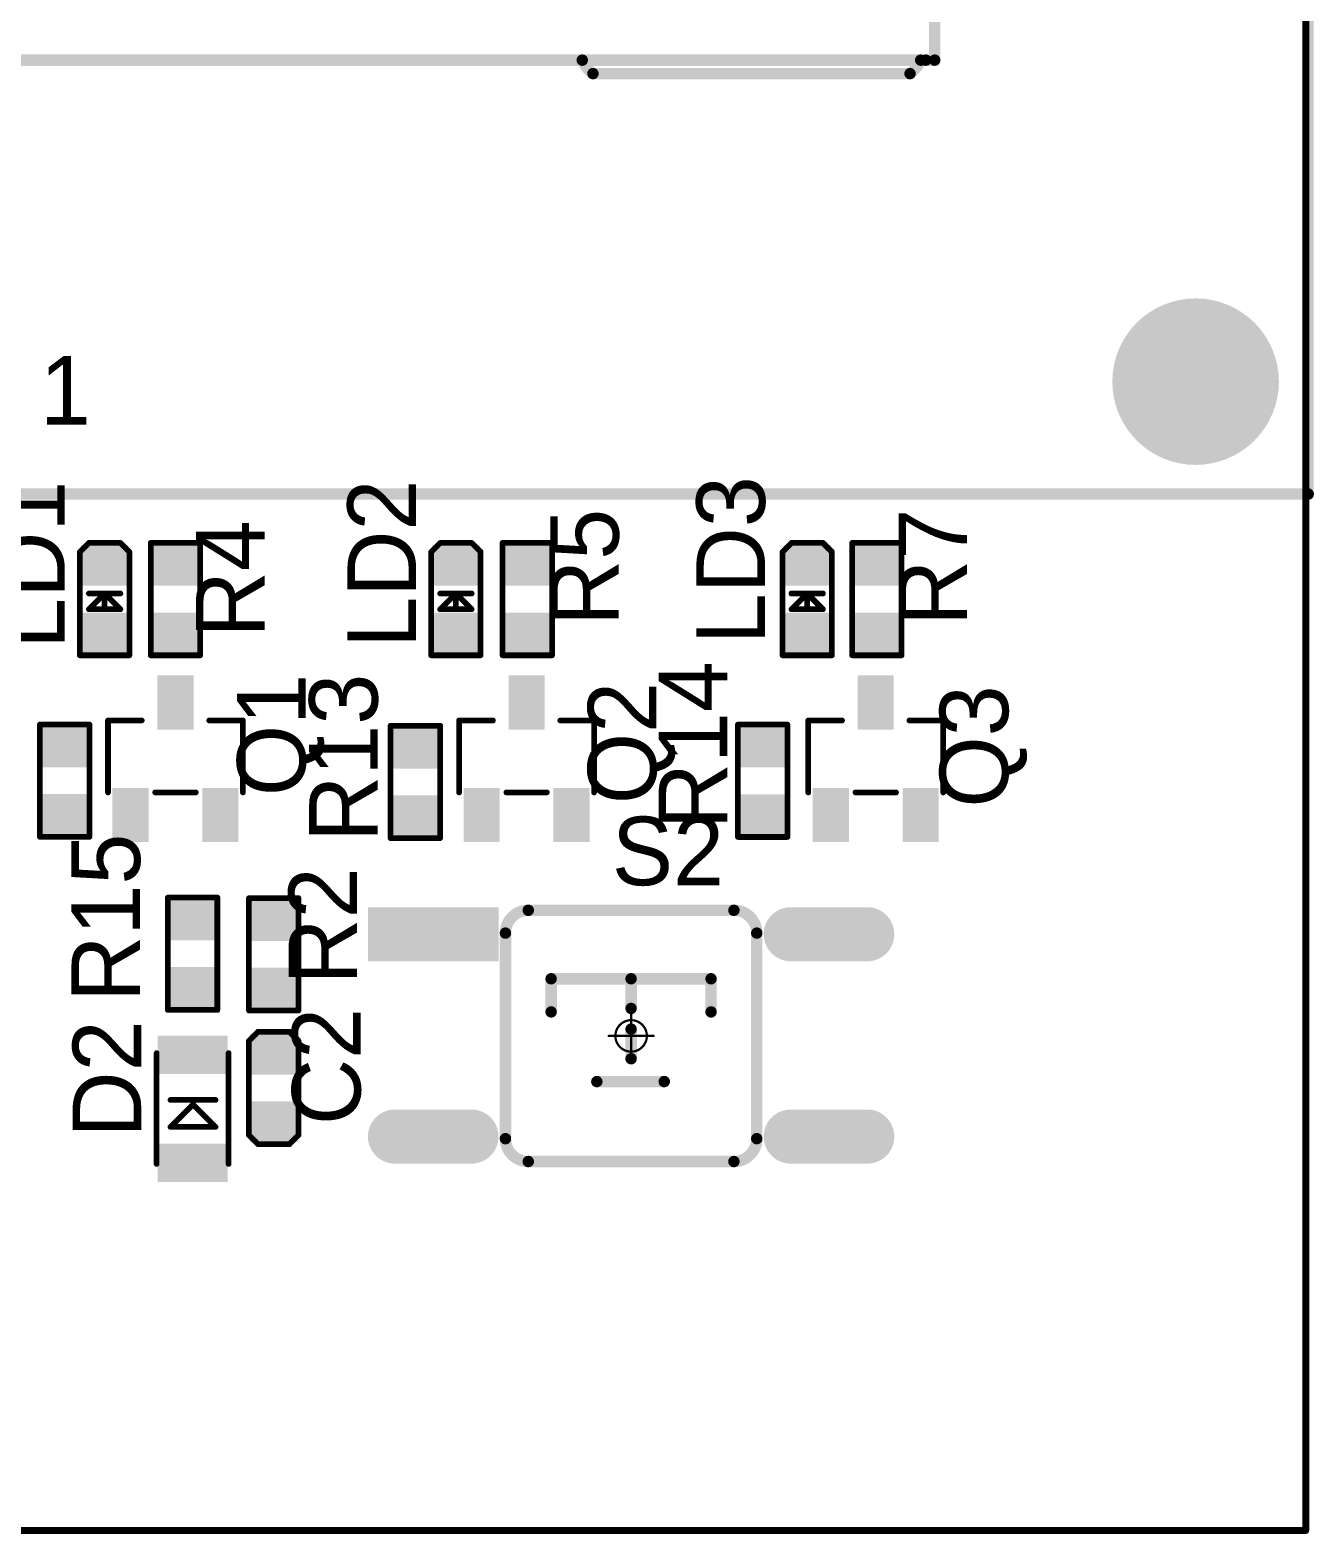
# Model space of a CAD drawing. Extents: x 70.2 to 163.5, y 145.5 to 238.7.
# Drawn here: x 134.87 to 163.41, y 145.47 to 178.91 of the extents above; entities that cross this region are included whole.
import ezdxf

# ---------------------------------------------------------------- set-up
doc = ezdxf.new("R2010")
doc.units = 0
for name, color, linetype in [('BOTTOMLAYER', 5, 'CONTINUOUS'), ('BOTTOMSOLDER', 6, 'CONTINUOUS'), ('KEEPOUTLAYER', 6, 'CONTINUOUS'), ('MECHANICAL1', 6, 'CONTINUOUS'), ('MECHANICAL15', 56, 'CONTINUOUS'), ('MULTILAYER', 9, 'CONTINUOUS'), ('PADHOLELAYER', 156, 'CONTINUOUS'), ('TOPLAYER', 1, 'CONTINUOUS'), ('TOPOVERLAY', 2, 'CONTINUOUS'), ('TOPPASTE', 8, 'CONTINUOUS'), ('TOPSOLDER', 216, 'CONTINUOUS')]:
    doc.layers.add(name, color=color, linetype=linetype)

msp = doc.modelspace()

# ---------------------------------------------------------------- linework, layer by layer
at = {"layer": 'BOTTOMLAYER', "const_width": 1.75}
msp.add_lwpolyline([(159.907, 171.093, 1), (161.657, 171.093, 1)], format="xyb", close=True, dxfattribs=at)
at = {"layer": 'BOTTOMSOLDER', "const_width": 1.852}
msp.add_lwpolyline([(159.856, 171.093, 1), (161.708, 171.093, 1)], format="xyb", close=True, dxfattribs=at)
at = {"layer": 'KEEPOUTLAYER', "const_width": 0.152}
for points in [[(163.231, 145.542), (163.231, 238.542)], [(70.231, 145.542), (163.231, 145.542)]]:
    msp.add_lwpolyline(points, dxfattribs=at)
at = {"layer": 'KEEPOUTLAYER', "const_width": 0.0762}
msp.add_lwpolyline([(163.193, 145.542, 1), (163.269, 145.542, 1)], format="xyb", close=True, dxfattribs=at)
msp.add_lwpolyline([(163.193, 145.542, 1), (163.269, 145.542, 1)], format="xyb", close=True, dxfattribs=at)
at = {"layer": 'MECHANICAL1', "const_width": 0.152}
for points in [[(163.231, 145.542), (163.231, 238.542)], [(70.231, 145.542), (163.231, 145.542)]]:
    msp.add_lwpolyline(points, dxfattribs=at)
at = {"layer": 'MECHANICAL1', "const_width": 0.0762}
msp.add_lwpolyline([(163.193, 145.542, 1), (163.269, 145.542, 1)], format="xyb", close=True, dxfattribs=at)
msp.add_lwpolyline([(163.193, 145.542, 1), (163.269, 145.542, 1)], format="xyb", close=True, dxfattribs=at)
at = {"layer": 'MECHANICAL15'}
for points, const_width in [([(148.581, 156.542, 1), (147.881, 156.542, 1)], 0.05), ([(148.218, 157.042, 1), (148.243, 157.042, 1)], 0.025), ([(147.719, 156.542, 1), (147.743, 156.542, 1)], 0.025), ([(147.869, 156.542, 1), (147.893, 156.542, 1)], 0.025), ([(148.568, 156.542, 1), (148.593, 156.542, 1)], 0.025), ([(148.718, 156.542, 1), (148.743, 156.542, 1)], 0.025), ([(148.218, 156.042, 1), (148.243, 156.042, 1)], 0.025)]:
    msp.add_lwpolyline(points, format="xyb", close=True, dxfattribs=dict(at, const_width=const_width))
at = {"layer": 'MECHANICAL15', "const_width": 0.05}
for points in [[(148.231, 156.042), (148.231, 157.042)], [(147.731, 156.542), (148.731, 156.542)]]:
    msp.add_lwpolyline(points, dxfattribs=at)
at = {"layer": 'MULTILAYER', "const_width": 1.75}
msp.add_lwpolyline([(159.907, 171.093, 1), (161.657, 171.093, 1)], format="xyb", close=True, dxfattribs=at)
at = {"layer": 'PADHOLELAYER', "const_width": 1.75}
msp.add_lwpolyline([(159.907, 171.093, 1), (161.657, 171.093, 1)], format="xyb", close=True, dxfattribs=at)
at = {"layer": 'TOPLAYER'}
for points, const_width in [([(159.907, 171.093, 1), (161.657, 171.093, 1)], 1.75), ([(151.531, 158.803, 1), (152.031, 158.803, 1)], 0.5), ([(153.231, 158.803, 1), (153.731, 158.803, 1)], 0.5), ([(142.731, 154.303, 1), (143.231, 154.303, 1)], 0.5), ([(144.431, 154.303, 1), (144.931, 154.303, 1)], 0.5), ([(151.531, 154.303, 1), (152.031, 154.303, 1)], 0.5), ([(153.231, 154.303, 1), (153.731, 154.303, 1)], 0.5)]:
    msp.add_lwpolyline(points, format="xyb", close=True, dxfattribs=dict(at, const_width=const_width))
at = {"layer": 'TOPLAYER', "const_width": 1}
for points in [[(153.481, 158.803), (151.781, 158.803)], [(144.681, 154.303), (142.981, 154.303)], [(153.481, 154.303), (151.781, 154.303)]]:
    msp.add_lwpolyline(points, dxfattribs=at)
at = {"layer": 'TOPLAYER'}
for points in [[(136.95, 166.656), (136.95, 167.356), (136.1, 166.656), (136.1, 167.356)], [(137.675, 167.356), (137.675, 166.656), (138.525, 167.356), (138.525, 166.656)], [(144.761, 166.656), (144.761, 167.356), (143.91, 166.656), (143.91, 167.356)], [(145.498, 167.356), (145.498, 166.656), (146.348, 167.356), (146.348, 166.656)], [(152.571, 166.656), (152.571, 167.356), (151.721, 166.656), (151.721, 167.356)], [(153.27, 167.356), (153.27, 166.656), (154.12, 167.356), (154.12, 166.656)], [(136.95, 165.156), (136.95, 165.856), (136.1, 165.156), (136.1, 165.856)], [(137.675, 165.856), (137.675, 165.156), (138.525, 165.856), (138.525, 165.156)], [(144.761, 165.156), (144.761, 165.856), (143.91, 165.156), (143.91, 165.856)], [(145.498, 165.856), (145.498, 165.156), (146.348, 165.856), (146.348, 165.156)], [(152.571, 165.156), (152.571, 165.856), (151.721, 165.156), (151.721, 165.856)], [(153.27, 165.856), (153.27, 165.156), (154.12, 165.856), (154.12, 165.156)], [(137.8, 164.457), (137.8, 163.457), (138.4, 164.457), (138.4, 163.457)], [(145.607, 164.457), (145.607, 163.457), (146.207, 164.457), (146.207, 163.457)], [(153.37, 164.457), (153.37, 163.457), (153.97, 164.457), (153.97, 163.457)], [(135.211, 163.318), (135.211, 162.618), (136.061, 163.318), (136.061, 162.618)], [(143.009, 163.291), (143.009, 162.591), (143.859, 163.291), (143.859, 162.591)], [(150.73, 163.316), (150.73, 162.616), (151.58, 163.316), (151.58, 162.616)], [(136.8, 161.957), (136.8, 160.957), (137.4, 161.957), (137.4, 160.957)], [(138.8, 161.957), (138.8, 160.957), (139.4, 161.957), (139.4, 160.957)], [(144.607, 161.957), (144.607, 160.957), (145.207, 161.957), (145.207, 160.957)], [(146.607, 161.957), (146.607, 160.957), (147.207, 161.957), (147.207, 160.957)], [(152.37, 161.957), (152.37, 160.957), (152.97, 161.957), (152.97, 160.957)], [(154.37, 161.957), (154.37, 160.957), (154.97, 161.957), (154.97, 160.957)], [(135.211, 161.818), (135.211, 161.118), (136.061, 161.818), (136.061, 161.118)], [(143.009, 161.791), (143.009, 161.091), (143.859, 161.791), (143.859, 161.091)], [(150.73, 161.816), (150.73, 161.116), (151.58, 161.816), (151.58, 161.116)], [(138.056, 159.469), (138.056, 158.769), (138.906, 159.469), (138.906, 158.769)], [(139.859, 159.456), (139.859, 158.756), (140.709, 159.456), (140.709, 158.756)], [(142.481, 158.303), (145.181, 158.303), (142.481, 159.303), (145.181, 159.303)], [(138.056, 157.969), (138.056, 157.269), (138.906, 157.969), (138.906, 157.269)], [(139.859, 157.956), (139.859, 157.256), (140.709, 157.956), (140.709, 157.256)], [(139.156, 155.796), (139.156, 156.446), (137.806, 155.796), (137.806, 156.446)], [(140.709, 155.784), (140.709, 156.484), (139.859, 155.784), (139.859, 156.484)], [(140.709, 154.284), (140.709, 154.984), (139.859, 154.284), (139.859, 154.984)], [(139.156, 153.396), (139.156, 154.046), (137.806, 153.396), (137.806, 154.046)]]:
    msp.add_solid(points, dxfattribs=at)
at = {"layer": 'TOPOVERLAY'}
for points, const_width in [([(163.282, 168.593), (163.282, 238.593)], 0.254), ([(154.982, 178.243), (154.982, 179.093)], 0.254), ([(154.982, 178.243), (154.982, 179.093)], 0.254), ([(78.582, 178.243), (154.782, 178.243)], 0.254), ([(78.582, 178.243), (154.782, 178.243)], 0.254), ([(78.782, 178.243), (154.982, 178.243)], 0.254), ([(78.782, 178.243), (154.982, 178.243)], 0.254), ([(147.382, 177.943), (154.432, 177.943)], 0.254), ([(70.282, 168.593), (163.282, 168.593)], 0.254), ([(135.975, 167.306), (136.175, 167.506)], 0.127), ([(136.175, 167.506), (136.875, 167.506)], 0.127), ([(136.875, 167.506), (137.075, 167.306)], 0.127), ([(137.55, 165.006), (137.55, 167.506)], 0.127), ([(137.55, 167.506), (138.65, 167.506)], 0.127), ([(138.65, 165.006), (138.65, 167.506)], 0.127), ([(143.785, 167.306), (143.986, 167.506)], 0.127), ([(143.986, 167.506), (144.685, 167.506)], 0.127), ([(144.685, 167.506), (144.885, 167.306)], 0.127), ([(145.373, 165.006), (145.373, 167.506)], 0.127), ([(145.373, 167.506), (146.473, 167.506)], 0.127), ([(146.473, 165.006), (146.473, 167.506)], 0.127), ([(151.596, 167.306), (151.796, 167.506)], 0.127), ([(151.796, 167.506), (152.496, 167.506)], 0.127), ([(152.496, 167.506), (152.696, 167.306)], 0.127), ([(153.145, 165.006), (153.145, 167.506)], 0.127), ([(153.145, 167.506), (154.245, 167.506)], 0.127), ([(154.245, 165.006), (154.245, 167.506)], 0.127), ([(135.975, 165.006), (135.975, 167.306)], 0.127), ([(137.075, 165.006), (137.075, 167.306)], 0.127), ([(143.785, 165.006), (143.785, 167.306)], 0.127), ([(144.885, 165.006), (144.885, 167.306)], 0.127), ([(151.596, 165.006), (151.596, 167.306)], 0.127), ([(152.696, 165.006), (152.696, 167.306)], 0.127), ([(136.175, 166.381), (136.875, 166.381)], 0.127), ([(136.175, 166.031), (136.525, 166.381)], 0.127), ([(136.525, 166.381), (136.875, 166.031)], 0.127), ([(136.525, 166.031), (136.525, 166.381)], 0.127), ([(143.986, 166.381), (144.685, 166.381)], 0.127), ([(143.986, 166.031), (144.336, 166.381)], 0.127), ([(144.336, 166.381), (144.685, 166.031)], 0.127), ([(144.336, 166.031), (144.336, 166.381)], 0.127), ([(151.796, 166.381), (152.496, 166.381)], 0.127), ([(151.796, 166.031), (152.146, 166.381)], 0.127), ([(152.146, 166.381), (152.496, 166.031)], 0.127), ([(152.146, 166.031), (152.146, 166.381)], 0.127), ([(136.175, 166.031), (136.875, 166.031)], 0.127), ([(143.986, 166.031), (144.685, 166.031)], 0.127), ([(151.796, 166.031), (152.496, 166.031)], 0.127), ([(135.975, 165.006), (137.075, 165.006)], 0.127), ([(137.55, 165.006), (138.65, 165.006)], 0.127), ([(143.785, 165.006), (144.885, 165.006)], 0.127), ([(145.373, 165.006), (146.473, 165.006)], 0.127), ([(151.596, 165.006), (152.696, 165.006)], 0.127), ([(153.145, 165.006), (154.245, 165.006)], 0.127), ([(136.6, 163.557), (137.35, 163.557)], 0.127), ([(136.6, 161.957), (136.6, 163.557)], 0.127), ([(138.85, 163.557), (139.6, 163.557)], 0.127), ([(139.6, 161.957), (139.6, 163.557)], 0.127), ([(144.407, 163.557), (145.157, 163.557)], 0.127), ([(144.407, 161.957), (144.407, 163.557)], 0.127), ([(146.657, 163.557), (147.407, 163.557)], 0.127), ([(147.407, 161.957), (147.407, 163.557)], 0.127), ([(152.17, 163.557), (152.92, 163.557)], 0.127), ([(152.17, 161.957), (152.17, 163.557)], 0.127), ([(154.42, 163.557), (155.17, 163.557)], 0.127), ([(155.17, 161.957), (155.17, 163.557)], 0.127), ([(135.086, 160.968), (135.086, 163.468)], 0.127), ([(135.086, 163.468), (136.186, 163.468)], 0.127), ([(136.186, 160.968), (136.186, 163.468)], 0.127), ([(142.884, 160.941), (142.884, 163.441)], 0.127), ([(142.884, 163.441), (143.984, 163.441)], 0.127), ([(143.984, 160.941), (143.984, 163.441)], 0.127), ([(150.605, 160.966), (150.605, 163.466)], 0.127), ([(150.605, 163.466), (151.705, 163.466)], 0.127), ([(151.705, 160.966), (151.705, 163.466)], 0.127), ([(137.65, 161.957), (138.55, 161.957)], 0.127), ([(145.457, 161.957), (146.357, 161.957)], 0.127), ([(153.22, 161.957), (154.12, 161.957)], 0.127), ([(135.086, 160.968), (136.186, 160.968)], 0.127), ([(142.884, 160.941), (143.984, 160.941)], 0.127), ([(150.605, 160.966), (151.705, 160.966)], 0.127), ([(137.931, 157.119), (137.931, 159.619)], 0.127), ([(137.931, 159.619), (139.031, 159.619)], 0.127), ([(139.031, 157.119), (139.031, 159.619)], 0.127), ([(139.734, 157.106), (139.734, 159.606)], 0.127), ([(139.734, 159.606), (140.834, 159.606)], 0.127), ([(140.834, 157.106), (140.834, 159.606)], 0.127), ([(145.945, 159.336), (150.517, 159.336)], 0.254), ([(145.437, 154.256), (145.437, 158.828)], 0.254), ([(151.025, 154.256), (151.025, 158.828)], 0.254), ([(146.453, 157.075), (146.453, 157.812)], 0.254), ([(146.453, 157.812), (150.009, 157.812)], 0.254), ([(148.231, 157.152), (148.231, 157.812)], 0.254), ([(150.009, 157.075), (150.009, 157.812)], 0.254), ([(137.931, 157.119), (139.031, 157.119)], 0.127), ([(139.734, 157.106), (140.834, 157.106)], 0.127), ([(139.734, 156.434), (139.934, 156.634)], 0.127), ([(139.934, 156.634), (140.634, 156.634)], 0.127), ([(140.634, 156.634), (140.834, 156.434)], 0.127), ([(148.231, 156.034), (148.231, 156.694)], 0.254), ([(137.681, 153.695), (137.681, 156.159)], 0.127), ([(139.281, 153.695), (139.281, 156.159)], 0.127), ([(139.734, 154.334), (139.734, 156.434)], 0.127), ([(140.834, 154.334), (140.834, 156.434)], 0.127), ([(147.469, 155.526), (148.968, 155.526)], 0.254), ([(137.989, 155.118), (138.989, 155.118)], 0.127), ([(137.989, 154.518), (138.489, 155.018)], 0.127), ([(138.489, 155.018), (138.989, 154.518)], 0.127), ([(137.989, 154.518), (138.989, 154.518)], 0.127), ([(139.734, 154.334), (139.934, 154.134)], 0.127), ([(139.934, 154.134), (140.634, 154.134)], 0.127), ([(140.634, 154.134), (140.834, 154.334)], 0.127), ([(145.945, 153.748), (150.517, 153.748)], 0.254)]:
    msp.add_lwpolyline(points, dxfattribs=dict(at, const_width=const_width))
at = {"layer": 'TOPOVERLAY', "const_width": 0.254}
for points in [[(147.382, 177.943, -0.129664), (147.145, 178.243)], [(154.67, 178.243, -0.129664), (154.432, 177.943)], [(145.437, 158.828, -0.414214), (145.945, 159.336)], [(150.517, 159.336, -0.414214), (151.025, 158.828)], [(145.945, 153.748, -0.414214), (145.437, 154.256)], [(151.025, 154.256, -0.414214), (150.517, 153.748)]]:
    msp.add_lwpolyline(points, format="xyb", dxfattribs=at)
at = {"layer": 'TOPOVERLAY'}
for points, const_width in [([(147.081, 178.243, 1), (147.208, 178.243, 1)], 0.127), ([(154.606, 178.243, 1), (154.733, 178.243, 1)], 0.127), ([(154.719, 178.243, 1), (154.846, 178.243, 1)], 0.127), ([(154.719, 178.243, 1), (154.846, 178.243, 1)], 0.127), ([(154.919, 178.243, 1), (155.046, 178.243, 1)], 0.127), ([(154.919, 178.243, 1), (155.046, 178.243, 1)], 0.127), ([(154.919, 178.243, 1), (155.046, 178.243, 1)], 0.127), ([(154.919, 178.243, 1), (155.046, 178.243, 1)], 0.127), ([(147.319, 177.943, 1), (147.446, 177.943, 1)], 0.127), ([(147.319, 177.943, 1), (147.446, 177.943, 1)], 0.127), ([(154.369, 177.943, 1), (154.496, 177.943, 1)], 0.127), ([(154.369, 177.943, 1), (154.496, 177.943, 1)], 0.127), ([(163.285, 168.593, 1), (163.279, 168.593, 1)], 0.254), ([(163.216, 168.593, 1), (163.343, 168.593, 1)], 0.127), ([(163.219, 168.593, 1), (163.346, 168.593, 1)], 0.127), ([(163.219, 168.593, 1), (163.346, 168.593, 1)], 0.127), ([(163.222, 168.593, 1), (163.349, 168.593, 1)], 0.127), ([(136.143, 167.506, 1), (136.207, 167.506, 1)], 0.0635), ([(136.143, 167.506, 1), (136.207, 167.506, 1)], 0.0635), ([(136.843, 167.506, 1), (136.907, 167.506, 1)], 0.0635), ([(136.843, 167.506, 1), (136.907, 167.506, 1)], 0.0635), ([(137.518, 167.506, 1), (137.582, 167.506, 1)], 0.0635), ([(137.518, 167.506, 1), (137.582, 167.506, 1)], 0.0635), ([(138.618, 167.506, 1), (138.682, 167.506, 1)], 0.0635), ([(138.618, 167.506, 1), (138.682, 167.506, 1)], 0.0635), ([(143.954, 167.506, 1), (144.017, 167.506, 1)], 0.0635), ([(143.954, 167.506, 1), (144.017, 167.506, 1)], 0.0635), ([(144.654, 167.506, 1), (144.717, 167.506, 1)], 0.0635), ([(144.654, 167.506, 1), (144.717, 167.506, 1)], 0.0635), ([(145.341, 167.506, 1), (145.405, 167.506, 1)], 0.0635), ([(145.341, 167.506, 1), (145.405, 167.506, 1)], 0.0635), ([(146.441, 167.506, 1), (146.505, 167.506, 1)], 0.0635), ([(146.441, 167.506, 1), (146.505, 167.506, 1)], 0.0635), ([(151.764, 167.506, 1), (151.828, 167.506, 1)], 0.0635), ([(151.764, 167.506, 1), (151.828, 167.506, 1)], 0.0635), ([(152.464, 167.506, 1), (152.528, 167.506, 1)], 0.0635), ([(152.464, 167.506, 1), (152.528, 167.506, 1)], 0.0635), ([(153.114, 167.506, 1), (153.177, 167.506, 1)], 0.0635), ([(153.114, 167.506, 1), (153.177, 167.506, 1)], 0.0635), ([(154.214, 167.506, 1), (154.277, 167.506, 1)], 0.0635), ([(154.214, 167.506, 1), (154.277, 167.506, 1)], 0.0635), ([(135.943, 167.306, 1), (136.007, 167.306, 1)], 0.0635), ([(135.943, 167.306, 1), (136.007, 167.306, 1)], 0.0635), ([(137.043, 167.306, 1), (137.107, 167.306, 1)], 0.0635), ([(137.043, 167.306, 1), (137.107, 167.306, 1)], 0.0635), ([(143.754, 167.306, 1), (143.817, 167.306, 1)], 0.0635), ([(143.754, 167.306, 1), (143.817, 167.306, 1)], 0.0635), ([(144.854, 167.306, 1), (144.917, 167.306, 1)], 0.0635), ([(144.854, 167.306, 1), (144.917, 167.306, 1)], 0.0635), ([(151.564, 167.306, 1), (151.628, 167.306, 1)], 0.0635), ([(151.564, 167.306, 1), (151.628, 167.306, 1)], 0.0635), ([(152.664, 167.306, 1), (152.728, 167.306, 1)], 0.0635), ([(152.664, 167.306, 1), (152.728, 167.306, 1)], 0.0635), ([(136.143, 166.381, 1), (136.207, 166.381, 1)], 0.0635), ([(136.493, 166.381, 1), (136.557, 166.381, 1)], 0.0635), ([(136.493, 166.381, 1), (136.557, 166.381, 1)], 0.0635), ([(136.493, 166.381, 1), (136.557, 166.381, 1)], 0.0635), ([(136.843, 166.381, 1), (136.907, 166.381, 1)], 0.0635), ([(143.954, 166.381, 1), (144.017, 166.381, 1)], 0.0635), ([(144.304, 166.381, 1), (144.367, 166.381, 1)], 0.0635), ([(144.304, 166.381, 1), (144.367, 166.381, 1)], 0.0635), ([(144.304, 166.381, 1), (144.367, 166.381, 1)], 0.0635), ([(144.654, 166.381, 1), (144.717, 166.381, 1)], 0.0635), ([(151.764, 166.381, 1), (151.828, 166.381, 1)], 0.0635), ([(152.114, 166.381, 1), (152.178, 166.381, 1)], 0.0635), ([(152.114, 166.381, 1), (152.178, 166.381, 1)], 0.0635), ([(152.114, 166.381, 1), (152.178, 166.381, 1)], 0.0635), ([(152.464, 166.381, 1), (152.528, 166.381, 1)], 0.0635), ([(136.143, 166.031, 1), (136.207, 166.031, 1)], 0.0635), ([(136.143, 166.031, 1), (136.207, 166.031, 1)], 0.0635), ([(136.493, 166.031, 1), (136.557, 166.031, 1)], 0.0635), ([(136.843, 166.031, 1), (136.907, 166.031, 1)], 0.0635), ([(136.843, 166.031, 1), (136.907, 166.031, 1)], 0.0635), ([(143.954, 166.031, 1), (144.017, 166.031, 1)], 0.0635), ([(143.954, 166.031, 1), (144.017, 166.031, 1)], 0.0635), ([(144.304, 166.031, 1), (144.367, 166.031, 1)], 0.0635), ([(144.654, 166.031, 1), (144.717, 166.031, 1)], 0.0635), ([(144.654, 166.031, 1), (144.717, 166.031, 1)], 0.0635), ([(151.764, 166.031, 1), (151.828, 166.031, 1)], 0.0635), ([(151.764, 166.031, 1), (151.828, 166.031, 1)], 0.0635), ([(152.114, 166.031, 1), (152.178, 166.031, 1)], 0.0635), ([(152.464, 166.031, 1), (152.528, 166.031, 1)], 0.0635), ([(152.464, 166.031, 1), (152.528, 166.031, 1)], 0.0635), ([(135.943, 165.006, 1), (136.007, 165.006, 1)], 0.0635), ([(135.943, 165.006, 1), (136.007, 165.006, 1)], 0.0635), ([(137.043, 165.006, 1), (137.107, 165.006, 1)], 0.0635), ([(137.043, 165.006, 1), (137.107, 165.006, 1)], 0.0635), ([(137.518, 165.006, 1), (137.582, 165.006, 1)], 0.0635), ([(137.518, 165.006, 1), (137.582, 165.006, 1)], 0.0635), ([(138.618, 165.006, 1), (138.682, 165.006, 1)], 0.0635), ([(138.618, 165.006, 1), (138.682, 165.006, 1)], 0.0635), ([(143.754, 165.006, 1), (143.817, 165.006, 1)], 0.0635), ([(143.754, 165.006, 1), (143.817, 165.006, 1)], 0.0635), ([(144.854, 165.006, 1), (144.917, 165.006, 1)], 0.0635), ([(144.854, 165.006, 1), (144.917, 165.006, 1)], 0.0635), ([(145.341, 165.006, 1), (145.405, 165.006, 1)], 0.0635), ([(145.341, 165.006, 1), (145.405, 165.006, 1)], 0.0635), ([(146.441, 165.006, 1), (146.505, 165.006, 1)], 0.0635), ([(146.441, 165.006, 1), (146.505, 165.006, 1)], 0.0635), ([(151.564, 165.006, 1), (151.628, 165.006, 1)], 0.0635), ([(151.564, 165.006, 1), (151.628, 165.006, 1)], 0.0635), ([(152.664, 165.006, 1), (152.728, 165.006, 1)], 0.0635), ([(152.664, 165.006, 1), (152.728, 165.006, 1)], 0.0635), ([(153.114, 165.006, 1), (153.177, 165.006, 1)], 0.0635), ([(153.114, 165.006, 1), (153.177, 165.006, 1)], 0.0635), ([(154.214, 165.006, 1), (154.277, 165.006, 1)], 0.0635), ([(154.214, 165.006, 1), (154.277, 165.006, 1)], 0.0635), ([(136.568, 163.557, 1), (136.632, 163.557, 1)], 0.0635), ([(136.568, 163.557, 1), (136.632, 163.557, 1)], 0.0635), ([(137.318, 163.557, 1), (137.382, 163.557, 1)], 0.0635), ([(138.818, 163.557, 1), (138.882, 163.557, 1)], 0.0635), ([(139.568, 163.557, 1), (139.632, 163.557, 1)], 0.0635), ([(139.568, 163.557, 1), (139.632, 163.557, 1)], 0.0635), ([(144.375, 163.557, 1), (144.439, 163.557, 1)], 0.0635), ([(144.375, 163.557, 1), (144.439, 163.557, 1)], 0.0635), ([(145.125, 163.557, 1), (145.189, 163.557, 1)], 0.0635), ([(146.625, 163.557, 1), (146.689, 163.557, 1)], 0.0635), ([(147.375, 163.557, 1), (147.439, 163.557, 1)], 0.0635), ([(147.375, 163.557, 1), (147.439, 163.557, 1)], 0.0635), ([(152.138, 163.557, 1), (152.202, 163.557, 1)], 0.0635), ([(152.138, 163.557, 1), (152.202, 163.557, 1)], 0.0635), ([(152.888, 163.557, 1), (152.952, 163.557, 1)], 0.0635), ([(154.388, 163.557, 1), (154.452, 163.557, 1)], 0.0635), ([(155.138, 163.557, 1), (155.202, 163.557, 1)], 0.0635), ([(155.138, 163.557, 1), (155.202, 163.557, 1)], 0.0635), ([(135.054, 163.468, 1), (135.118, 163.468, 1)], 0.0635), ([(135.054, 163.468, 1), (135.118, 163.468, 1)], 0.0635), ([(136.154, 163.468, 1), (136.218, 163.468, 1)], 0.0635), ([(136.154, 163.468, 1), (136.218, 163.468, 1)], 0.0635), ([(142.852, 163.441, 1), (142.916, 163.441, 1)], 0.0635), ([(142.852, 163.441, 1), (142.916, 163.441, 1)], 0.0635), ([(143.952, 163.441, 1), (144.016, 163.441, 1)], 0.0635), ([(143.952, 163.441, 1), (144.016, 163.441, 1)], 0.0635), ([(150.574, 163.466, 1), (150.637, 163.466, 1)], 0.0635), ([(150.574, 163.466, 1), (150.637, 163.466, 1)], 0.0635), ([(151.674, 163.466, 1), (151.737, 163.466, 1)], 0.0635), ([(151.674, 163.466, 1), (151.737, 163.466, 1)], 0.0635), ([(136.568, 161.957, 1), (136.632, 161.957, 1)], 0.0635), ([(137.618, 161.957, 1), (137.682, 161.957, 1)], 0.0635), ([(138.518, 161.957, 1), (138.582, 161.957, 1)], 0.0635), ([(139.568, 161.957, 1), (139.632, 161.957, 1)], 0.0635), ([(144.375, 161.957, 1), (144.439, 161.957, 1)], 0.0635), ([(145.425, 161.957, 1), (145.489, 161.957, 1)], 0.0635), ([(146.325, 161.957, 1), (146.389, 161.957, 1)], 0.0635), ([(147.375, 161.957, 1), (147.439, 161.957, 1)], 0.0635), ([(152.138, 161.957, 1), (152.202, 161.957, 1)], 0.0635), ([(153.188, 161.957, 1), (153.252, 161.957, 1)], 0.0635), ([(154.088, 161.957, 1), (154.152, 161.957, 1)], 0.0635), ([(155.138, 161.957, 1), (155.202, 161.957, 1)], 0.0635), ([(135.054, 160.968, 1), (135.118, 160.968, 1)], 0.0635), ([(135.054, 160.968, 1), (135.118, 160.968, 1)], 0.0635), ([(136.154, 160.968, 1), (136.218, 160.968, 1)], 0.0635), ([(136.154, 160.968, 1), (136.218, 160.968, 1)], 0.0635), ([(142.852, 160.941, 1), (142.916, 160.941, 1)], 0.0635), ([(142.852, 160.941, 1), (142.916, 160.941, 1)], 0.0635), ([(143.952, 160.941, 1), (144.016, 160.941, 1)], 0.0635), ([(143.952, 160.941, 1), (144.016, 160.941, 1)], 0.0635), ([(150.574, 160.966, 1), (150.637, 160.966, 1)], 0.0635), ([(150.574, 160.966, 1), (150.637, 160.966, 1)], 0.0635), ([(151.674, 160.966, 1), (151.737, 160.966, 1)], 0.0635), ([(151.674, 160.966, 1), (151.737, 160.966, 1)], 0.0635), ([(137.899, 159.619, 1), (137.963, 159.619, 1)], 0.0635), ([(137.899, 159.619, 1), (137.963, 159.619, 1)], 0.0635), ([(138.999, 159.619, 1), (139.063, 159.619, 1)], 0.0635), ([(138.999, 159.619, 1), (139.063, 159.619, 1)], 0.0635), ([(139.702, 159.606, 1), (139.766, 159.606, 1)], 0.0635), ([(139.702, 159.606, 1), (139.766, 159.606, 1)], 0.0635), ([(140.802, 159.606, 1), (140.866, 159.606, 1)], 0.0635), ([(140.802, 159.606, 1), (140.866, 159.606, 1)], 0.0635), ([(145.881, 159.336, 1), (146.008, 159.336, 1)], 0.127), ([(145.881, 159.336, 1), (146.008, 159.336, 1)], 0.127), ([(150.453, 159.336, 1), (150.58, 159.336, 1)], 0.127), ([(150.453, 159.336, 1), (150.58, 159.336, 1)], 0.127), ([(145.373, 158.828, 1), (145.5, 158.828, 1)], 0.127), ([(145.373, 158.828, 1), (145.5, 158.828, 1)], 0.127), ([(150.961, 158.828, 1), (151.088, 158.828, 1)], 0.127), ([(150.961, 158.828, 1), (151.088, 158.828, 1)], 0.127), ([(146.389, 157.812, 1), (146.516, 157.812, 1)], 0.127), ([(146.389, 157.812, 1), (146.516, 157.812, 1)], 0.127), ([(148.167, 157.812, 1), (148.294, 157.812, 1)], 0.127), ([(149.945, 157.812, 1), (150.072, 157.812, 1)], 0.127), ([(149.945, 157.812, 1), (150.072, 157.812, 1)], 0.127), ([(146.389, 157.075, 1), (146.516, 157.075, 1)], 0.127), ([(148.167, 157.152, 1), (148.294, 157.152, 1)], 0.127), ([(149.945, 157.075, 1), (150.072, 157.075, 1)], 0.127), ([(137.899, 157.119, 1), (137.963, 157.119, 1)], 0.0635), ([(137.899, 157.119, 1), (137.963, 157.119, 1)], 0.0635), ([(138.999, 157.119, 1), (139.063, 157.119, 1)], 0.0635), ([(138.999, 157.119, 1), (139.063, 157.119, 1)], 0.0635), ([(139.702, 157.106, 1), (139.766, 157.106, 1)], 0.0635), ([(139.702, 157.106, 1), (139.766, 157.106, 1)], 0.0635), ([(140.802, 157.106, 1), (140.866, 157.106, 1)], 0.0635), ([(140.802, 157.106, 1), (140.866, 157.106, 1)], 0.0635), ([(139.902, 156.634, 1), (139.966, 156.634, 1)], 0.0635), ([(139.902, 156.634, 1), (139.966, 156.634, 1)], 0.0635), ([(140.602, 156.634, 1), (140.666, 156.634, 1)], 0.0635), ([(140.602, 156.634, 1), (140.666, 156.634, 1)], 0.0635), ([(148.167, 156.694, 1), (148.294, 156.694, 1)], 0.127), ([(137.649, 156.159, 1), (137.713, 156.159, 1)], 0.0635), ([(139.249, 156.159, 1), (139.313, 156.159, 1)], 0.0635), ([(139.702, 156.434, 1), (139.766, 156.434, 1)], 0.0635), ([(139.702, 156.434, 1), (139.766, 156.434, 1)], 0.0635), ([(140.802, 156.434, 1), (140.866, 156.434, 1)], 0.0635), ([(140.802, 156.434, 1), (140.866, 156.434, 1)], 0.0635), ([(148.167, 156.034, 1), (148.294, 156.034, 1)], 0.127), ([(147.405, 155.526, 1), (147.532, 155.526, 1)], 0.127), ([(148.904, 155.526, 1), (149.031, 155.526, 1)], 0.127), ([(137.957, 155.118, 1), (138.021, 155.118, 1)], 0.0635), ([(138.457, 155.018, 1), (138.521, 155.018, 1)], 0.0635), ([(138.457, 155.018, 1), (138.521, 155.018, 1)], 0.0635), ([(138.957, 155.118, 1), (139.021, 155.118, 1)], 0.0635), ([(137.957, 154.518, 1), (138.021, 154.518, 1)], 0.0635), ([(137.957, 154.518, 1), (138.021, 154.518, 1)], 0.0635), ([(138.957, 154.518, 1), (139.021, 154.518, 1)], 0.0635), ([(138.957, 154.518, 1), (139.021, 154.518, 1)], 0.0635), ([(139.702, 154.334, 1), (139.766, 154.334, 1)], 0.0635), ([(139.702, 154.334, 1), (139.766, 154.334, 1)], 0.0635), ([(139.902, 154.134, 1), (139.966, 154.134, 1)], 0.0635), ([(139.902, 154.134, 1), (139.966, 154.134, 1)], 0.0635), ([(140.602, 154.134, 1), (140.666, 154.134, 1)], 0.0635), ([(140.602, 154.134, 1), (140.666, 154.134, 1)], 0.0635), ([(140.802, 154.334, 1), (140.866, 154.334, 1)], 0.0635), ([(140.802, 154.334, 1), (140.866, 154.334, 1)], 0.0635), ([(145.373, 154.256, 1), (145.5, 154.256, 1)], 0.127), ([(145.373, 154.256, 1), (145.5, 154.256, 1)], 0.127), ([(150.961, 154.256, 1), (151.088, 154.256, 1)], 0.127), ([(150.961, 154.256, 1), (151.088, 154.256, 1)], 0.127), ([(145.881, 153.748, 1), (146.008, 153.748, 1)], 0.127), ([(145.881, 153.748, 1), (146.008, 153.748, 1)], 0.127), ([(150.453, 153.748, 1), (150.58, 153.748, 1)], 0.127), ([(150.453, 153.748, 1), (150.58, 153.748, 1)], 0.127), ([(137.649, 153.695, 1), (137.713, 153.695, 1)], 0.0635), ([(139.249, 153.695, 1), (139.313, 153.695, 1)], 0.0635)]:
    msp.add_lwpolyline(points, format="xyb", close=True, dxfattribs=dict(at, const_width=const_width))
at = {"layer": 'TOPPASTE', "const_width": 1}
for points in [[(153.481, 158.803), (151.781, 158.803)], [(144.681, 154.303), (142.981, 154.303)], [(153.481, 154.303), (151.781, 154.303)]]:
    msp.add_lwpolyline(points, dxfattribs=at)
at = {"layer": 'TOPPASTE', "const_width": 0.5}
for points in [[(151.531, 158.803, 1), (152.031, 158.803, 1)], [(153.231, 158.803, 1), (153.731, 158.803, 1)], [(142.731, 154.303, 1), (143.231, 154.303, 1)], [(144.431, 154.303, 1), (144.931, 154.303, 1)], [(151.531, 154.303, 1), (152.031, 154.303, 1)], [(153.231, 154.303, 1), (153.731, 154.303, 1)]]:
    msp.add_lwpolyline(points, format="xyb", close=True, dxfattribs=at)
at = {"layer": 'TOPPASTE'}
for points in [[(136.95, 166.656), (136.95, 167.356), (136.1, 166.656), (136.1, 167.356)], [(137.675, 167.356), (137.675, 166.656), (138.525, 167.356), (138.525, 166.656)], [(144.761, 166.656), (144.761, 167.356), (143.91, 166.656), (143.91, 167.356)], [(145.498, 167.356), (145.498, 166.656), (146.348, 167.356), (146.348, 166.656)], [(152.571, 166.656), (152.571, 167.356), (151.721, 166.656), (151.721, 167.356)], [(153.27, 167.356), (153.27, 166.656), (154.12, 167.356), (154.12, 166.656)], [(136.95, 165.156), (136.95, 165.856), (136.1, 165.156), (136.1, 165.856)], [(137.675, 165.856), (137.675, 165.156), (138.525, 165.856), (138.525, 165.156)], [(144.761, 165.156), (144.761, 165.856), (143.91, 165.156), (143.91, 165.856)], [(145.498, 165.856), (145.498, 165.156), (146.348, 165.856), (146.348, 165.156)], [(152.571, 165.156), (152.571, 165.856), (151.721, 165.156), (151.721, 165.856)], [(153.27, 165.856), (153.27, 165.156), (154.12, 165.856), (154.12, 165.156)], [(137.8, 164.457), (137.8, 163.457), (138.4, 164.457), (138.4, 163.457)], [(145.607, 164.457), (145.607, 163.457), (146.207, 164.457), (146.207, 163.457)], [(153.37, 164.457), (153.37, 163.457), (153.97, 164.457), (153.97, 163.457)], [(135.211, 163.318), (135.211, 162.618), (136.061, 163.318), (136.061, 162.618)], [(143.009, 163.291), (143.009, 162.591), (143.859, 163.291), (143.859, 162.591)], [(150.73, 163.316), (150.73, 162.616), (151.58, 163.316), (151.58, 162.616)], [(136.8, 161.957), (136.8, 160.957), (137.4, 161.957), (137.4, 160.957)], [(138.8, 161.957), (138.8, 160.957), (139.4, 161.957), (139.4, 160.957)], [(144.607, 161.957), (144.607, 160.957), (145.207, 161.957), (145.207, 160.957)], [(146.607, 161.957), (146.607, 160.957), (147.207, 161.957), (147.207, 160.957)], [(152.37, 161.957), (152.37, 160.957), (152.97, 161.957), (152.97, 160.957)], [(154.37, 161.957), (154.37, 160.957), (154.97, 161.957), (154.97, 160.957)], [(135.211, 161.818), (135.211, 161.118), (136.061, 161.818), (136.061, 161.118)], [(143.009, 161.791), (143.009, 161.091), (143.859, 161.791), (143.859, 161.091)], [(150.73, 161.816), (150.73, 161.116), (151.58, 161.816), (151.58, 161.116)], [(138.056, 159.469), (138.056, 158.769), (138.906, 159.469), (138.906, 158.769)], [(139.859, 159.456), (139.859, 158.756), (140.709, 159.456), (140.709, 158.756)], [(142.481, 158.303), (145.181, 158.303), (142.481, 159.303), (145.181, 159.303)], [(138.056, 157.969), (138.056, 157.269), (138.906, 157.969), (138.906, 157.269)], [(139.859, 157.956), (139.859, 157.256), (140.709, 157.956), (140.709, 157.256)], [(139.156, 155.796), (139.156, 156.446), (137.806, 155.796), (137.806, 156.446)], [(140.709, 155.784), (140.709, 156.484), (139.859, 155.784), (139.859, 156.484)], [(140.709, 154.284), (140.709, 154.984), (139.859, 154.284), (139.859, 154.984)], [(139.156, 153.396), (139.156, 154.046), (137.806, 153.396), (137.806, 154.046)]]:
    msp.add_solid(points, dxfattribs=at)
at = {"layer": 'TOPSOLDER'}
for points, const_width in [([(159.856, 171.093, 1), (161.708, 171.093, 1)], 1.852), ([(151.48, 158.803, 1), (152.082, 158.803, 1)], 0.602), ([(153.18, 158.803, 1), (153.782, 158.803, 1)], 0.602), ([(142.68, 154.303, 1), (143.282, 154.303, 1)], 0.602), ([(144.38, 154.303, 1), (144.982, 154.303, 1)], 0.602), ([(151.48, 154.303, 1), (152.082, 154.303, 1)], 0.602), ([(153.18, 154.303, 1), (153.782, 154.303, 1)], 0.602)]:
    msp.add_lwpolyline(points, format="xyb", close=True, dxfattribs=dict(at, const_width=const_width))
at = {"layer": 'TOPSOLDER', "const_width": 1.203}
for points in [[(153.481, 158.803), (151.781, 158.803)], [(144.681, 154.303), (142.981, 154.303)], [(153.481, 154.303), (151.781, 154.303)]]:
    msp.add_lwpolyline(points, dxfattribs=at)
at = {"layer": 'TOPSOLDER'}
for points in [[(137.052, 166.555), (137.052, 167.458), (135.998, 166.555), (135.998, 167.458)], [(137.573, 167.458), (137.573, 166.555), (138.626, 167.458), (138.626, 166.555)], [(144.862, 166.555), (144.862, 167.458), (143.809, 166.555), (143.809, 167.458)], [(145.396, 167.458), (145.396, 166.555), (146.45, 167.458), (146.45, 166.555)], [(152.673, 166.555), (152.673, 167.458), (151.619, 166.555), (151.619, 167.458)], [(153.169, 167.458), (153.169, 166.555), (154.222, 167.458), (154.222, 166.555)], [(137.052, 165.055), (137.052, 165.958), (135.998, 165.055), (135.998, 165.958)], [(137.573, 165.958), (137.573, 165.055), (138.626, 165.958), (138.626, 165.055)], [(144.862, 165.055), (144.862, 165.958), (143.809, 165.055), (143.809, 165.958)], [(145.396, 165.958), (145.396, 165.055), (146.45, 165.958), (146.45, 165.055)], [(152.673, 165.055), (152.673, 165.958), (151.619, 165.055), (151.619, 165.958)], [(153.169, 165.958), (153.169, 165.055), (154.222, 165.958), (154.222, 165.055)], [(137.698, 164.559), (137.698, 163.355), (138.501, 164.559), (138.501, 163.355)], [(145.505, 164.559), (145.505, 163.355), (146.309, 164.559), (146.309, 163.355)], [(153.268, 164.559), (153.268, 163.355), (154.072, 164.559), (154.072, 163.355)], [(135.109, 163.419), (135.109, 162.516), (136.163, 163.419), (136.163, 162.516)], [(142.907, 163.393), (142.907, 162.489), (143.96, 163.393), (143.96, 162.489)], [(150.629, 163.418), (150.629, 162.515), (151.682, 163.418), (151.682, 162.515)], [(135.109, 161.919), (135.109, 161.016), (136.163, 161.919), (136.163, 161.016)], [(136.698, 162.059), (136.698, 160.855), (137.501, 162.059), (137.501, 160.855)], [(138.698, 162.059), (138.698, 160.855), (139.501, 162.059), (139.501, 160.855)], [(142.907, 161.893), (142.907, 160.989), (143.96, 161.893), (143.96, 160.989)], [(144.505, 162.059), (144.505, 160.855), (145.309, 162.059), (145.309, 160.855)], [(146.505, 162.059), (146.505, 160.855), (147.309, 162.059), (147.309, 160.855)], [(150.629, 161.918), (150.629, 161.015), (151.682, 161.918), (151.682, 161.015)], [(152.268, 162.059), (152.268, 160.855), (153.072, 162.059), (153.072, 160.855)], [(154.268, 162.059), (154.268, 160.855), (155.072, 162.059), (155.072, 160.855)], [(137.954, 159.571), (137.954, 158.668), (139.007, 159.571), (139.007, 158.668)], [(139.758, 159.557), (139.758, 158.654), (140.811, 159.557), (140.811, 158.654)], [(142.379, 158.201), (145.283, 158.201), (142.379, 159.404), (145.283, 159.404)], [(137.954, 158.071), (137.954, 157.168), (139.007, 158.071), (139.007, 157.168)], [(139.758, 158.057), (139.758, 157.154), (140.811, 158.057), (140.811, 157.154)], [(139.257, 155.694), (139.257, 156.547), (137.704, 155.694), (137.704, 156.547)], [(140.811, 155.682), (140.811, 156.585), (139.758, 155.682), (139.758, 156.585)], [(140.811, 154.182), (140.811, 155.085), (139.758, 154.182), (139.758, 155.085)], [(139.257, 153.294), (139.257, 154.147), (137.704, 153.294), (137.704, 154.147)]]:
    msp.add_solid(points, dxfattribs=at)

# ---------------------------------------------------------------- texts
at = {"layer": 'TOPOVERLAY'}
for s, rotation, p in [('1', 360, (135.086, 170.138)), ('LD1', 90, (135.636, 165.151)), ('LD2', 90, (143.447, 165.176)), ('LD3', 90, (151.206, 165.252)), ('R4', 90, (140.081, 165.405)), ('R5', 90, (147.955, 165.659)), ('R7', 90, (155.702, 165.659)), ('R14', 90, (150.368, 161.138)), ('Q1', 90, (140.995, 161.874)), ('R13', 90, (142.596, 160.858)), ('Q2', 90, (148.793, 161.696)), ('Q3', 90, (156.616, 161.62)), ('R15', 90, (137.312, 157.302)), ('R2', 90, (142.138, 157.683)), ('C2', 90, (142.215, 154.559)), ('D2', 90, (137.338, 154.28))]:
    msp.add_text(s, height=1.524, rotation=rotation, dxfattribs=at).set_placement(p)
msp.add_text('S2', height=1.524, dxfattribs=at).set_placement((147.803, 159.893))

doc.saveas('drawing.dxf')
